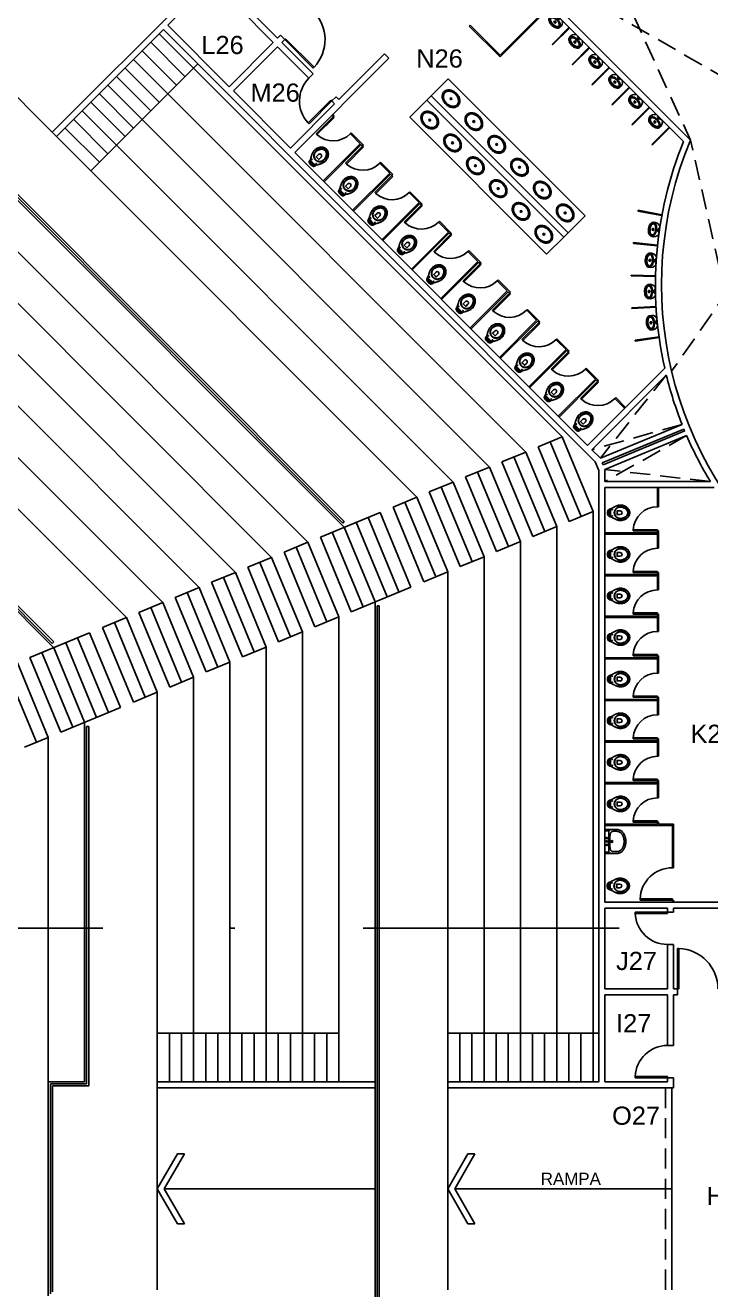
# Model space of a CAD drawing. Extents: x 964 to 1225, y -27 to 210.
# Drawn here: x 1119.06 to 1136.05, y 132.08 to 163.39 of the extents above; entities that cross this region are included whole.
import ezdxf

# ---------------------------------------------------------------- set-up
doc = ezdxf.new("R2010")
doc.units = 0
doc.header["$LTSCALE"] = 2
doc.linetypes.add('DASHDOT2', pattern=[12.7, 6.35, -3.175, 0, -3.175])
doc.linetypes.add('HIDDEN', pattern=[0.375, 0.25, -0.125])
for name, color, linetype in [('ARQUIBANCADA-ARY', 2, 'CONTINUOUS'), ('DIVISÓRIAS-ARY', 2, 'CONTINUOUS'), ('ESQUADRIA-ARY', 2, 'CONTINUOUS'), ('INDIC-CORTE-TBS', 4, 'DASHDOT2'), ('L_DECA', 7, 'CONTINUOUS'), ('MOBILIÁRIO-ARY', 7, 'CONTINUOUS'), ('PAREDE-ALTA-ARY', 1, 'CONTINUOUS'), ('PAREDE-BAIXA-ARY', 2, 'CONTINUOUS'), ('PEÇAS-SANIT-ARY', 7, 'CONTINUOUS'), ('RAMPA-INT-ARY', 7, 'CONTINUOUS'), ('RAMPA-PROJ-ARY', 7, 'HIDDEN'), ('TEXTO-PB-COR-ARY', 12, 'CONTINUOUS')]:
    doc.layers.add(name, color=color, linetype=linetype)
doc.styles.add('ARIAL', font='arial.ttf', dxfattribs={"height": 0.5})

# ---------------------------------------------------------------- blocks, each defined once
blk = doc.blocks.new('RAV10')
at = {"layer": 'L_DECA'}
blk.add_lwpolyline([(4.6, -12.9), (8.2, -12.9), (8.2, -12.9), (8.7, -13), (9.2, -13.2), (9.6, -13.5), (9.9, -14), (10.1, -14.3), (10.1, -14.3), (10.1, -14.3), (10.1, -14.3), (10.1, -14.3), (10.1, -14.3), (12.2, -18), (12.2, -18), (12.5, -18.6), (12.8, -19.1), (13.1, -19.6), (13.3, -20.1), (13.3, -20.1), (13.6, -20.6), (13.9, -21.1), (14.2, -21.5), (14.5, -22.1), (14.7, -22.6), (15, -23.1), (15.3, -23.6), (15.5, -24.1), (15.5, -24.1), (15.9, -24.8), (16.3, -25.6), (16.6, -26.3), (16.9, -27), (17.2, -27.8), (17.5, -28.6), (17.8, -29.4), (18, -30.2), (18, -30.2), (18.3, -31.4), (18.6, -32.6), (18.8, -33.9), (19, -35.2), (19.1, -36.4), (19.1, -37.7), (19.1, -39), (19, -40.3), (19, -40.3), (18.8, -41.6), (18.6, -42.9), (18.2, -44.2), (17.9, -45.5), (17.4, -46.8), (16.9, -48), (16.4, -49.3), (15.8, -50.4), (15.8, -50.4), (15.2, -51.4), (14.6, -52.3), (13.9, -53.1), (13.3, -53.9), (12.5, -54.8), (11.7, -55.5), (10.9, -56.3), (10.1, -57), (10.1, -57), (9, -57.8), (7.9, -58.5), (6.6, -59.1), (5.4, -59.6), (4.1, -60), (2.8, -60.3), (1.4, -60.4), (0, -60.5), (0, -60.5), (-1.4, -60.4), (-2.7, -60.3), (-4, -60), (-5.3, -59.6), (-6.6, -59.1), (-7.8, -58.5), (-9, -57.8), (-10.1, -57), (-10.1, -57), (-10.9, -56.3), (-11.7, -55.5), (-12.5, -54.8), (-13.2, -53.9), (-13.9, -53.1), (-14.5, -52.3), (-15.1, -51.4), (-15.7, -50.4), (-15.7, -50.4), (-16.3, -49.3), (-16.9, -48), (-17.4, -46.8), (-17.8, -45.5), (-18.2, -44.2), (-18.5, -42.9), (-18.7, -41.6), (-19, -40.3), (-19, -40.3), (-19, -39), (-19, -37.7), (-19, -36.4), (-18.9, -35.2), (-18.7, -33.9), (-18.5, -32.6), (-18.2, -31.4), (-17.9, -30.2), (-17.9, -30.2), (-17.7, -29.4), (-17.4, -28.6), (-17.1, -27.8), (-16.9, -27), (-16.6, -26.3), (-16.2, -25.6), (-15.8, -24.8), (-15.5, -24.1), (-15.5, -24.1), (-15.2, -23.6), (-15, -23.1), (-14.7, -22.6), (-14.4, -22.1), (-14.2, -21.5), (-13.9, -21.1), (-13.6, -20.6), (-13.3, -20.1), (-13.3, -20.1), (-13.1, -19.6), (-12.8, -19.1), (-12.4, -18.6), (-12.1, -18), (-10.1, -14.3), (-10.1, -14.3), (-10.1, -14.3), (-10.1, -14.3), (-10.1, -14.3), (-10.1, -14.3), (-9.8, -14), (-9.8, -14), (-9.6, -13.5), (-9.1, -13.2), (-8.6, -13), (-8.1, -12.9), (-4.5, -12.9)], dxfattribs=at)
at = {"layer": 'L_DECA', "color": 1}
for points in [[(12.2, -18), (13.3, -20.1), (13.3, -20.1), (13.6, -20.6), (13.8, -21.1), (14.1, -21.5), (14.3, -22.1), (14.5, -22.6), (14.7, -23.1), (15, -23.6), (15.2, -24.1), (15.2, -24.1), (15.5, -24.8), (15.9, -25.6), (16.2, -26.3), (16.6, -27.1), (16.9, -27.8), (17.1, -28.5), (17.4, -29.4), (17.6, -30.2), (17.6, -30.2), (17.9, -31.4), (18.1, -32.6), (18.3, -33.9), (18.5, -35.2), (18.5, -36.4), (18.5, -37.7), (18.5, -39), (18.4, -40.3), (18.4, -40.3), (18.2, -41.6), (17.9, -42.9), (17.6, -44.2), (17.2, -45.5), (16.7, -46.8), (16.2, -48), (15.6, -49.3), (15, -50.4), (15, -50.4), (14.4, -51.2), (13.9, -52), (13.3, -52.8), (12.8, -53.5), (12.2, -54.2), (11.5, -54.9), (10.9, -55.5), (10.1, -56.2), (10.1, -56.2), (9, -57.1), (7.9, -57.8), (6.6, -58.4), (5.4, -58.9), (4.1, -59.3), (2.8, -59.6), (1.4, -59.8), (0, -59.8), (0, -59.8), (-1.4, -59.8), (-2.7, -59.6), (-4.1, -59.3), (-5.3, -58.9), (-6.6, -58.4), (-7.8, -57.8), (-9, -57.1), (-10.1, -56.2), (-10.1, -56.2), (-10.8, -55.5), (-11.5, -54.9), (-12.1, -54.2), (-12.7, -53.5), (-13.3, -52.8), (-13.9, -52), (-14.4, -51.2), (-14.9, -50.4), (-14.9, -50.4), (-15.5, -49.3), (-16.1, -48), (-16.6, -46.8), (-17.1, -45.5), (-17.5, -44.2), (-17.9, -42.9), (-18.1, -41.6), (-18.3, -40.3), (-18.3, -40.3), (-18.4, -39.1), (-18.5, -37.7), (-18.5, -36.4), (-18.4, -35.2), (-18.2, -33.9), (-18, -32.6), (-17.8, -31.4), (-17.5, -30.2), (-17.5, -30.2), (-17.3, -29.4), (-17, -28.6), (-16.8, -27.8), (-16.5, -27.1), (-16.2, -26.3), (-15.8, -25.6), (-15.5, -24.8), (-15.2, -24.1), (-15.2, -24.1), (-15, -23.6), (-14.7, -23.1), (-14.5, -22.6), (-14.2, -22.1), (-14, -21.5), (-13.7, -21.1), (-13.5, -20.6), (-13.2, -20.1), (-12.1, -18)], [(-12.9, -30.2), (-12.9, -30.2), (-12.4, -29.3), (-11.9, -28.4), (-11.2, -27.7), (-10.6, -26.9), (-9.9, -26.2), (-9.2, -25.6), (-8.4, -25), (-7.5, -24.4), (-6.7, -23.9), (-5.8, -23.5), (-4.9, -23.1), (-3.9, -22.8), (-3, -22.6), (-2, -22.4), (-1, -22.3), (0, -22.2), (0, -22.2), (1, -22.3), (2, -22.4), (3, -22.6), (4, -22.8), (5, -23.1), (5.8, -23.5), (6.8, -23.9), (7.6, -24.4), (8.5, -25), (9.3, -25.6), (10, -26.2), (10.6, -26.9), (11.3, -27.7), (12, -28.4), (12.5, -29.3), (13, -30.2), (13, -30.2), (13.6, -31.3), (14, -32.6), (14.3, -33.8), (14.6, -35.1), (14.7, -36.4), (14.7, -37.7), (14.7, -39), (14.4, -40.3), (14.4, -40.3), (14.2, -41.6), (13.8, -42.9), (13.4, -44.2), (12.9, -45.5), (12.4, -46.8), (11.7, -48), (11.1, -49.3), (10.4, -50.4), (10.4, -50.4), (9.4, -51.7), (8.4, -52.8), (7.2, -53.8), (5.9, -54.6), (4.5, -55.2), (3.1, -55.8), (1.5, -56.1), (0, -56.2), (0, -56.2), (-1.5, -56.1), (-3.1, -55.8), (-4.4, -55.2), (-5.8, -54.6), (-7.1, -53.8), (-8.3, -52.8), (-9.3, -51.7), (-10.3, -50.4), (-10.3, -50.4), (-11, -49.3), (-11.7, -48), (-12.3, -46.8), (-12.8, -45.5), (-13.3, -44.2), (-13.7, -42.9), (-14.1, -41.6), (-14.4, -40.3), (-14.4, -40.3), (-14.6, -39), (-14.7, -37.7), (-14.6, -36.4), (-14.5, -35.1), (-14.2, -33.8), (-13.9, -32.6), (-13.5, -31.3), (-12.9, -30.2)], [(-12, -30.2), (-12, -30.2), (-11.5, -29.4), (-11, -28.6), (-10.4, -27.9), (-9.8, -27.2), (-9.1, -26.7), (-8.5, -26.1), (-7.7, -25.5), (-6.9, -25), (-6.1, -24.6), (-5.3, -24.2), (-4.5, -23.9), (-3.6, -23.6), (-2.8, -23.4), (-1.8, -23.2), (-0.9, -23.2), (0, -23.1), (0, -23.1), (0.9, -23.2), (1.9, -23.2), (2.8, -23.4), (3.6, -23.6), (4.5, -23.9), (5.4, -24.2), (6.2, -24.6), (7, -25), (7.7, -25.5), (8.5, -26.1), (9.2, -26.7), (9.8, -27.2), (10.4, -27.9), (11, -28.6), (11.5, -29.4), (12, -30.2), (12, -30.2), (12.7, -31.3), (13.2, -32.6), (13.6, -33.8), (13.9, -35), (14.1, -36.4), (14.1, -37.7), (14.1, -39), (13.9, -40.3), (13.9, -40.3), (13.6, -41.7), (13.2, -43), (12.8, -44.3), (12.3, -45.5), (11.7, -46.9), (11.1, -48.1), (10.4, -49.3), (9.6, -50.4), (9.6, -50.4), (8.8, -51.6), (7.8, -52.6), (6.7, -53.5), (5.5, -54.2), (4.2, -54.8), (2.8, -55.3), (1.5, -55.5), (0, -55.7), (0, -55.7), (-1.5, -55.5), (-2.8, -55.3), (-4.2, -54.8), (-5.4, -54.2), (-6.6, -53.5), (-7.7, -52.6), (-8.7, -51.6), (-9.6, -50.4), (-9.6, -50.4), (-10.3, -49.3), (-11, -48.1), (-11.7, -46.9), (-12.2, -45.5), (-12.7, -44.3), (-13.1, -43), (-13.5, -41.7), (-13.8, -40.3), (-13.8, -40.3), (-14, -39), (-14.1, -37.7), (-14, -36.4), (-13.9, -35), (-13.6, -33.8), (-13.2, -32.6), (-12.7, -31.3), (-12, -30.2)], [(-7.7, -9.4), (-8.1, -10.1), (-8.5, -10.8), (-8.6, -11.4), (-8.8, -12.2), (-8.8, -13.1)], [(-5.1, -12.9), (-5.1, -9.7), (-5.1, -7.8), (-5.1, -7.8), (-5.2, -7.6), (-5.3, -7.5), (-5.5, -7.4), (-5.9, -7.6), (-5.9, -7.6), (-6.4, -8), (-7.1, -8.6), (-7.7, -9.4)], [(5.1, -9.3), (5, -8.9), (4.6, -8.3), (3.9, -7.8), (3.1, -7.7), (0, -7.7), (-3.1, -7.7), (-3.1, -7.7), (-3.9, -7.8), (-4.5, -8.3), (-5, -8.9), (-5.1, -9.7)], [(4.6, -12.9), (4.6, -12.9), (4.2, -12.9), (3.9, -12.6), (3.6, -12.4), (3.6, -12), (3.6, -10.7), (3.6, -10.7), (3.6, -10.5), (3.6, -10.4), (3.7, -10.2), (3.9, -10.1), (3.9, -10.1), (3.9, -9.9), (3.9, -9.7), (3.8, -9.5), (3.6, -9.4), (0, -9.4), (-3.5, -9.4), (-3.5, -9.4), (-3.7, -9.5), (-3.9, -9.7), (-3.9, -9.9), (-3.8, -10.1), (-3.8, -10.1), (-3.6, -10.2), (-3.6, -10.4), (-3.5, -10.5), (-3.5, -10.7), (-3.5, -12), (-3.5, -12), (-3.6, -12.4), (-3.8, -12.6), (-4.1, -12.9), (-4.5, -12.9)], [(-4.5, -37), (-4.5, -29), (0, -29)], [(3.7, -10.3), (0, -10.3), (-3.6, -10.3)], [(4.6, -37), (4.6, -29), (0, -29)], [(5.1, -12.9), (5.1, -9.7), (5.1, -7.8), (5.1, -7.8), (5.2, -7.6), (5.3, -7.5), (5.5, -7.4), (5.9, -7.6), (5.9, -7.6), (6.4, -8), (7.1, -8.6), (7.7, -9.4)], [(7.7, -9.4), (8.1, -10.1), (8.5, -10.8), (8.6, -11.4), (8.8, -12.2), (8.8, -13.1)]]:
    blk.add_lwpolyline(points, dxfattribs=at)
at = {"layer": 'L_DECA', "color": 7}
for points in [[(10.1, -14.3), (10.1, -14.3), (10.1, -14.3), (10.1, -14.3), (10.1, -14.3), (10.1, -14.3), (9.6, -11.3), (9.6, -11.3), (9.3, -10.2), (8.9, -9.3), (8.3, -8.5), (7.7, -7.7), (6.9, -7), (6.1, -6.5), (5.1, -6.2), (4.1, -5.9), (4.1, -5.9), (3.6, -5.8), (3.1, -5.7), (2.6, -5.6), (2, -5.6), (1.5, -5.6), (1, -5.5), (0.5, -5.5), (0, -5.5), (0, -5.5), (-0.5, -5.5), (-1, -5.5), (-1.5, -5.6), (-2, -5.6), (-2.5, -5.6), (-3, -5.7), (-3.5, -5.8), (-4, -5.9), (-4, -5.9), (-5, -6.2), (-6, -6.5), (-6.9, -7), (-7.6, -7.7), (-8.2, -8.5), (-8.8, -9.3), (-9.3, -10.2), (-9.6, -11.3), (-10, -14.3), (-10, -14.3), (-10, -14.3), (-10, -14.3), (-10, -14.3), (-10.1, -14.3)], [(-4.5, -12.9), (0, -12.9)], [(4.6, -12.9), (0, -12.9)]]:
    blk.add_lwpolyline(points, dxfattribs=at)
at = {"layer": 'L_DECA', "color": 1}
for centre in [(-7.6, -17), (7.6, -17)]:
    blk.add_circle(centre, 0.672, dxfattribs=at)
blk.add_arc((0, -37), 4.56, 180, 0, dxfattribs=at)
blk = doc.blocks.new('DUO04')
at = {"layer": 'L_DECA'}
blk.add_line((-27.8, 0), (27.8, 0), dxfattribs=at)
at = {"layer": 'L_DECA', "color": 1}
for p, q in [((-26.5, -9.9), (-26.5, 0)), ((26.5, -9.9), (26.5, 0)), ((-26.5, -9.9), (0, -9.9)), ((26.5, -9.9), (0, -9.9))]:
    blk.add_line(p, q, dxfattribs=at)
at = {"layer": 'L_DECA', "color": 7}
for points in [[(-27.8, 0), (-27.8, 0), (-28.5, -0.1), (-29.1, -0.3), (-29.4, -0.8), (-29.5, -1.4), (-29.5, -23.9)], [(27.8, 0), (27.8, 0), (28.5, -0.1), (29.1, -0.3), (29.4, -0.8), (29.5, -1.4), (29.5, -23.9)], [(-29.5, -23.9), (-29.5, -29.7), (-29.5, -29.7), (-29.4, -32.1), (-28.9, -34.4), (-28.2, -36.5), (-27.2, -38.6), (-26.1, -40.5), (-24.7, -42.2), (-23.1, -43.8), (-21.3, -45.2), (-21.3, -45.2), (-20.2, -45.9), (-19.1, -46.6), (-18, -47.2), (-16.9, -47.9), (-15.7, -48.4), (-14.5, -49), (-13.3, -49.4), (-12.1, -49.9), (-10.8, -50.3), (-9.5, -50.5), (-8.2, -50.9), (-6.7, -51.1), (-4.8, -51.4), (-2.9, -51.5), (-1.4, -51.5), (0, -51.5)], [(29.5, -23.9), (29.5, -29.7), (29.5, -29.7), (29.4, -32.1), (28.9, -34.4), (28.2, -36.5), (27.2, -38.6), (26.1, -40.5), (24.7, -42.2), (23.1, -43.8), (21.3, -45.2), (21.3, -45.2), (20.2, -45.9), (19.1, -46.6), (18, -47.2), (16.9, -47.9), (15.7, -48.4), (14.5, -49), (13.3, -49.4), (12.1, -49.9), (10.8, -50.3), (9.5, -50.5), (8.2, -50.9), (6.7, -51.1), (4.8, -51.4), (2.9, -51.5), (1.4, -51.5), (0, -51.5)]]:
    blk.add_lwpolyline(points, dxfattribs=at)
at = {"layer": 'L_DECA', "color": 1}
for points in [[(-26.5, -9.9), (-26.9, -10), (-27.5, -10.1), (-28, -10.6), (-28.4, -11.2), (-28.7, -11.9), (-29, -12.7), (-29.2, -13.7), (-29.4, -15), (-29.5, -16.8)], [(0, -12.4), (0, -12.4), (-0.8, -12.4), (-1.4, -12.4), (-1.1, -12.4), (-1.8, -12.4), (-2.5, -12.4), (-3.3, -12.4), (-3.9, -12.4), (-4.7, -12.4), (-7.9, -12.4), (-8.6, -12.4), (-9.3, -12.4), (-10, -12.4), (-10.7, -12.4), (-11.4, -12.4), (-12, -12.4), (-12.7, -12.4), (-12.7, -12.4), (-13.7, -12.4), (-14.7, -12.5), (-15.8, -12.6), (-16.8, -12.8), (-17.8, -13), (-18.8, -13.2), (-19.8, -13.5), (-20.8, -13.7), (-20.8, -13.7), (-21.7, -14.1), (-22.6, -14.7), (-23.3, -15.4), (-23.9, -16.1), (-24.5, -17), (-24.8, -18), (-25.1, -19), (-25.2, -20), (-25.2, -20), (-25.2, -21.8), (-25.2, -23.1), (-25.2, -23.9)], [(-25.2, -23.9), (-25.2, -27.3), (-25.2, -29.6), (-25.2, -29.6), (-25, -31.4), (-24.8, -33.1), (-24.2, -34.8), (-23.5, -36.3), (-22.6, -37.8), (-21.6, -39.1), (-20.4, -40.4), (-19.1, -41.4), (-19.1, -41.4), (-18.1, -42.1), (-17.1, -42.7), (-16.2, -43.3), (-15.2, -43.9), (-14.1, -44.4), (-13, -44.8), (-11.9, -45.3), (-10.8, -45.7), (-9.7, -46.1), (-8.6, -46.4), (-6.7, -46.8), (-5.2, -47), (-3.3, -47.2), (-2.1, -47.2), (-1, -47.2), (0, -47.2)], [(0, -12.4), (0, -12.4), (0.8, -12.4), (1.4, -12.4), (1.1, -12.4), (1.8, -12.4), (2.5, -12.4), (3.3, -12.4), (3.9, -12.4), (4.7, -12.4), (7.9, -12.4), (8.6, -12.4), (9.3, -12.4), (10, -12.4), (10.7, -12.4), (11.4, -12.4), (12, -12.4), (12.7, -12.4), (12.7, -12.4), (13.7, -12.4), (14.7, -12.5), (15.8, -12.6), (16.8, -12.8), (17.8, -13), (18.8, -13.2), (19.8, -13.5), (20.8, -13.7), (20.8, -13.7), (21.7, -14.1), (22.6, -14.7), (23.3, -15.4), (23.9, -16.1), (24.5, -17), (24.8, -18), (25.1, -19), (25.2, -20), (25.2, -20), (25.2, -21.8), (25.2, -23.1), (25.2, -23.9)], [(25.2, -23.9), (25.2, -27.3), (25.2, -29.6), (25.2, -29.6), (25, -31.4), (24.8, -33.1), (24.2, -34.8), (23.5, -36.3), (22.6, -37.8), (21.6, -39.1), (20.4, -40.4), (19.1, -41.4), (19.1, -41.4), (18.1, -42.1), (17.1, -42.7), (16.2, -43.3), (15.2, -43.9), (14.1, -44.4), (13, -44.8), (11.9, -45.3), (10.8, -45.7), (9.7, -46.1), (8.6, -46.4), (6.7, -46.8), (5.2, -47), (3.3, -47.2), (2.1, -47.2), (1, -47.2), (0, -47.2)], [(26.5, -9.9), (26.9, -10), (27.5, -10.1), (28, -10.6), (28.4, -11.2), (28.7, -11.9), (29, -12.7), (29.2, -13.7), (29.4, -15), (29.5, -16.8)]]:
    blk.add_lwpolyline(points, dxfattribs=at)
for centre, radius in [((-8.5, -4.9), 1.75), ((0, -17), 2.25), ((0, -4.9), 1.75), ((0, -17), 0.981), ((8.5, -4.9), 1.75)]:
    blk.add_circle(centre, radius, dxfattribs=at)
blk = doc.blocks.new('CUB01')
at = {"layer": 'L_DECA'}
blk.add_lwpolyline([(-24.5, -18.7, 0.124977), (-22.8, -25.6, 0.105809), (-17.3, -31.9, 0.086634), (-9.6, -35.9, 0.076682), (0, -37.4, 0.076682), (9.6, -35.9, 0.086634), (17.3, -31.9, 0.105809), (22.8, -25.6, 0.124977), (24.5, -18.7, 0.124977), (22.8, -11.8, 0.105809), (17.3, -5.5, 0.086634), (9.6, -1.5, 0.076682), (0, 0, 0.076682), (-9.6, -1.5, 0.086634), (-17.3, -5.5, 0.105809), (-22.8, -11.8, 0.124977)], format="xyb", close=True, dxfattribs=at)
at = {"layer": 'L_DECA', "color": 1}
blk.add_lwpolyline([(0.1, -2.9, 0.074123), (-8.3, -4.1, 0.084852), (-15, -7.5, 0.106323), (-19.8, -12.9, 0.128843), (-21.3, -18.6, 0.128843), (-19.8, -24.4, 0.106323), (-15, -29.8, 0.084852), (-8.3, -33.1, 0.074123), (0.1, -34.4, 0.074123), (8.6, -33.1, 0.084852), (15.3, -29.8, 0.106323), (20, -24.4, 0.128843), (21.5, -18.6, 0.128843), (20, -12.9, 0.106323), (15.3, -7.5, 0.084852), (8.6, -4.1, 0.074123)], format="xyb", close=True, dxfattribs=at)
for radius in [2.25, 1.06]:
    blk.add_circle((0.1, -18.7), radius, dxfattribs=at)
blk = doc.blocks.new('MIC01')
at = {"layer": 'L_DECA'}
blk.add_line((-10, 0), (10, 0), dxfattribs=at)
at = {"layer": 'L_DECA', "color": 1}
for p, q in [((-5.3, 0), (-4.5, -2.2)), ((5.3, 0), (4.5, -2.2)), ((-4.5, -2.2), (0, -2.2)), ((4.5, -2.2), (0, -2.2))]:
    blk.add_line(p, q, dxfattribs=at)
for points in [[(0, -7.1, 0.058109), (-7, -8, 0.07175), (-12.3, -10.1, 0.106494), (-16.3, -13.6, 0.158235), (-17.4, -17.1, 0.158235)], [(0, -23.1, -0.04416), (-5.4, -22.6, -0.058504), (-9.4, -21.4, -0.100522), (-12.6, -19.1, -0.041446), (-13.7, -17.2, -0.101301), (-14.1, -15.3, -0.003595), (-14.1, -15.1)], [(17.4, -17.1, 0.158235), (16.3, -13.6, 0.106494), (12.3, -10.1, 0.07175), (7, -8, 0.058109), (0, -7.1, 0.058109)], [(0, -23.1, 0.04416), (5.4, -22.6, 0.058504), (9.4, -21.4, 0.100522), (12.6, -19.1, 0.041446), (13.7, -17.2, 0.101301), (14.1, -15.3, 0.003595), (14.1, -15.1)]]:
    blk.add_lwpolyline(points, format="xyb", dxfattribs=at)
at = {"layer": 'L_DECA'}
blk.add_lwpolyline([(-17.4, -17.1, 0.158235), (-16.3, -20.6, 0.106494), (-12.3, -24.1, 0.07175), (-7, -26.2, 0.058109), (0, -27, 0.058109), (7, -26.2, 0.07175), (12.3, -24.1, 0.106494), (16.3, -20.6, 0.158235), (17.4, -17.1, 0.158235)], format="xyb", dxfattribs=at)
at = {"layer": 'L_DECA', "color": 1}
blk.add_lwpolyline([(0, -9, 0.056411), (-5.8, -9.7, 0.070161), (-10.3, -11.4, 0.106104), (-13.6, -14.3, 0.161988), (-14.5, -17.1, 0.161988), (-13.6, -19.9, 0.106104), (-10.3, -22.8, 0.070161), (-5.8, -24.5, 0.056411), (0, -25.1, 0.056411), (5.8, -24.5, 0.070161), (10.3, -22.8, 0.106104), (13.6, -19.9, 0.161988), (14.5, -17.1, 0.161988), (13.6, -14.3, 0.106104), (10.3, -11.4, 0.070161), (5.8, -9.7, 0.056411)], format="xyb", close=True, dxfattribs=at)
for centre, radius in [((-2, -14.6), 0.51), ((-2, -16.7), 0.51), ((0, -4.7), 1.76), ((0, -4.7), 0.844), ((0, -13.6), 0.51), ((0, -15.7), 0.51), ((0, -17.8), 0.51), ((2, -14.6), 0.51), ((2, -16.7), 0.51)]:
    blk.add_circle(centre, radius, dxfattribs=at)
at = {"layer": 'L_DECA'}
for centre, start, end in [((-2.6, -13.5), 118.7979, 195.9069), ((2.6, -13.5), 344.0931, 61.2021)]:
    blk.add_arc(centre, 15.4, start, end, dxfattribs=at)

msp = doc.modelspace()

# ---------------------------------------------------------------- linework, layer by layer
at = {"layer": 'ARQUIBANCADA-ARY'}
for p, q in [((1106.408, 171.512), (1126.962, 150.958)), ((1122.377, 163.18), (1132.362, 153.195)), ((1123.014, 162.119), (1122.165, 162.968)), ((1121.741, 162.543), (1131.462, 152.822)), ((1122.801, 161.907), (1121.953, 162.755)), ((1123.33, 162.435), (1120.68, 159.786)), ((1122.377, 161.483), (1121.529, 162.331)), ((1121.104, 161.907), (1130.562, 152.45)), ((1122.165, 161.27), (1121.316, 162.119)), ((1121.741, 160.846), (1120.892, 161.695)), ((1120.468, 161.27), (1129.662, 152.077)), ((1121.529, 160.634), (1120.68, 161.483)), ((1121.104, 160.21), (1120.256, 161.058)), ((1119.832, 160.634), (1128.762, 151.704)), ((1120.892, 159.998), (1120.044, 160.846)), ((1117.922, 158.725), (1126.062, 150.586)), ((1117.286, 158.088), (1125.162, 150.213)), ((1116.65, 157.452), (1124.262, 149.84)), ((1116.013, 156.816), (1123.362, 149.467)), ((1115.377, 156.179), (1122.462, 149.094)), ((1114.741, 155.543), (1121.562, 148.722)), ((1113.468, 154.27), (1119.762, 147.976)), ((1132.362, 153.195), (1131.77, 152.95)), ((1133.127, 151.347), (1132.362, 153.195)), ((1131.462, 152.822), (1130.87, 152.577)), ((1132.227, 150.975), (1131.462, 152.822)), ((1132.536, 151.102), (1131.77, 152.95)), ((1132.831, 151.225), (1132.066, 153.073)), ((1131.636, 150.73), (1130.87, 152.577)), ((1131.931, 150.852), (1131.166, 152.7)), ((1130.562, 152.45), (1129.97, 152.205)), ((1130.736, 150.357), (1129.97, 152.205)), ((1131.031, 150.479), (1130.266, 152.327)), ((1131.327, 150.602), (1130.562, 152.45)), ((1129.662, 152.077), (1129.07, 151.832)), ((1130.131, 150.107), (1129.366, 151.954)), ((1130.427, 150.229), (1129.662, 152.077)), ((1128.762, 151.704), (1128.17, 151.459)), ((1129.231, 149.734), (1128.466, 151.582)), ((1129.527, 149.856), (1128.762, 151.704)), ((1129.836, 149.984), (1129.07, 151.832)), ((1127.849, 151.326), (1126.37, 150.714)), ((1128.614, 149.478), (1127.849, 151.326)), ((1128.936, 149.611), (1128.17, 151.459)), ((1133.127, 151.347), (1132.536, 151.102)), ((1133.127, 151.347), (1133.127, 137.227)), ((1127.727, 149.111), (1126.962, 150.958)), ((1128.023, 149.233), (1127.257, 151.081)), ((1128.318, 149.356), (1127.553, 151.203)), ((1132.227, 150.975), (1131.636, 150.73)), ((1132.227, 150.975), (1132.227, 137.227)), ((1127.136, 148.866), (1126.37, 150.714)), ((1127.431, 148.988), (1126.666, 150.836)), ((1126.062, 150.586), (1125.47, 150.341)), ((1126.062, 150.586), (1125.47, 150.341)), ((1126.236, 148.493), (1125.47, 150.341)), ((1126.531, 148.615), (1125.766, 150.463)), ((1126.827, 148.738), (1126.062, 150.586)), ((1131.327, 150.602), (1130.736, 150.357)), ((1131.327, 150.602), (1131.327, 137.227)), ((1125.162, 150.213), (1124.57, 149.968)), ((1125.631, 148.243), (1124.866, 150.09)), ((1125.927, 148.365), (1125.162, 150.213)), ((1130.427, 150.229), (1129.836, 149.984)), ((1130.427, 150.229), (1130.427, 137.227)), ((1124.262, 149.84), (1123.67, 149.595)), ((1124.731, 147.87), (1123.966, 149.718)), ((1125.027, 147.992), (1124.262, 149.84)), ((1125.336, 148.12), (1124.57, 149.968)), ((1129.527, 149.856), (1128.936, 149.611)), ((1129.527, 149.856), (1129.527, 137.227)), ((1123.362, 149.467), (1122.77, 149.222)), ((1124.127, 147.619), (1123.362, 149.467)), ((1124.436, 147.747), (1123.67, 149.595)), ((1128.614, 149.478), (1127.136, 148.866)), ((1122.462, 149.094), (1121.87, 148.85)), ((1123.227, 147.247), (1122.462, 149.094)), ((1123.536, 147.375), (1122.77, 149.222)), ((1123.831, 147.497), (1123.066, 149.345)), ((1127.727, 149.111), (1127.727, 120.044)), ((1122.636, 147.002), (1121.87, 148.85)), ((1122.931, 147.124), (1122.166, 148.972)), ((1126.827, 148.738), (1126.236, 148.493)), ((1126.827, 148.738), (1126.827, 137.227)), ((1121.562, 148.722), (1120.97, 148.477)), ((1121.736, 146.629), (1120.97, 148.477)), ((1122.031, 146.751), (1121.266, 148.599)), ((1122.327, 146.874), (1121.562, 148.722)), ((1120.649, 148.343), (1119.17, 147.731)), ((1121.118, 146.373), (1120.353, 148.221)), ((1121.414, 146.496), (1120.649, 148.343)), ((1125.927, 148.365), (1125.336, 148.12)), ((1125.927, 148.365), (1125.927, 137.227)), ((1120.231, 146.006), (1119.466, 147.854)), ((1120.527, 146.128), (1119.762, 147.976)), ((1120.823, 146.251), (1120.057, 148.099)), ((1125.027, 147.992), (1124.436, 147.747)), ((1125.027, 147.992), (1125.027, 137.227)), ((1119.627, 145.756), (1118.862, 147.603)), ((1119.936, 145.883), (1119.17, 147.731)), ((1124.127, 147.619), (1123.536, 147.375)), ((1124.127, 147.619), (1124.127, 137.227)), ((1119.331, 145.633), (1118.566, 147.481)), ((1123.227, 147.247), (1122.636, 147.002)), ((1123.227, 147.247), (1123.227, 137.227)), ((1122.327, 146.874), (1121.736, 146.629)), ((1122.327, 146.874), (1122.327, 137.227)), ((1121.414, 146.496), (1119.936, 145.883)), ((1120.527, 146.128), (1120.527, 137.227)), ((1119.627, 145.756), (1119.036, 145.511)), ((1119.627, 145.756), (1119.627, 137.227)), ((1126.827, 138.427), (1122.327, 138.427)), ((1122.627, 138.427), (1122.627, 137.227)), ((1122.927, 138.427), (1122.927, 137.227)), ((1123.527, 138.427), (1123.527, 137.227)), ((1123.827, 138.427), (1123.827, 137.227)), ((1124.427, 138.427), (1124.427, 137.227)), ((1124.727, 138.427), (1124.727, 137.227)), ((1125.327, 138.427), (1125.327, 137.227)), ((1125.627, 138.427), (1125.627, 137.227)), ((1126.227, 138.427), (1126.227, 137.227)), ((1126.527, 138.427), (1126.527, 137.227)), ((1133.274, 138.427), (1129.527, 138.427)), ((1129.827, 138.427), (1129.827, 137.227)), ((1130.127, 138.427), (1130.127, 137.227)), ((1130.727, 138.427), (1130.727, 137.227)), ((1131.027, 138.427), (1131.027, 137.227)), ((1131.627, 138.427), (1131.627, 137.227)), ((1131.927, 138.427), (1131.927, 137.227)), ((1132.527, 138.427), (1132.527, 137.227)), ((1132.827, 138.427), (1132.827, 137.227)), ((1119.627, 137.227), (1119.627, 131.927)), ((1120.527, 137.227), (1119.627, 137.227)), ((1119.677, 137.177), (1119.677, 131.977)), ((1120.577, 137.177), (1119.677, 137.177)), ((1122.327, 137.227), (1122.327, 137.077)), ((1127.727, 137.227), (1122.327, 137.227)), ((1122.327, 137.227), (1122.327, 137.077)), ((1119.727, 137.127), (1119.727, 132.027)), ((1120.627, 137.127), (1119.727, 137.127)), ((1127.727, 137.077), (1122.327, 137.077))]:
    msp.add_line(p, q, dxfattribs=at)
at = {"layer": 'ARQUIBANCADA-ARY', "linetype": 'HIDDEN'}
msp.add_line((1134.927, 137.077), (1134.927, 132.077), dxfattribs=at)
at = {"layer": 'DIVISÓRIAS-ARY'}
for p, q in [((1132.027, 163.849), (1130.825, 162.647)), ((1132.048, 163.828), (1130.825, 162.605)), ((1130.082, 163.39), (1130.061, 163.368)), ((1130.825, 162.605), (1130.061, 163.368)), ((1130.825, 162.647), (1130.082, 163.39)), ((1132.536, 163.34), (1132.112, 162.916)), ((1132.55, 163.326), (1132.126, 162.902)), ((1125.486, 163.036), (1125.507, 163.057)), ((1126.193, 162.329), (1125.486, 163.036)), ((1126.214, 162.351), (1125.507, 163.057)), ((1132.112, 162.916), (1132.126, 162.902)), ((1133.031, 162.845), (1132.607, 162.421)), ((1133.045, 162.831), (1132.621, 162.407)), ((1126.214, 162.351), (1126.193, 162.329)), ((1132.607, 162.421), (1132.621, 162.407)), ((1133.526, 162.35), (1133.102, 161.926)), ((1133.54, 162.336), (1133.116, 161.912)), ((1133.102, 161.926), (1133.116, 161.912)), ((1134.021, 161.855), (1133.597, 161.431)), ((1134.035, 161.841), (1133.611, 161.417)), ((1126.066, 160.972), (1126.632, 161.537)), ((1126.088, 160.951), (1126.653, 161.516)), ((1126.653, 161.516), (1126.632, 161.537)), ((1133.597, 161.431), (1133.611, 161.417)), ((1134.516, 161.36), (1134.092, 160.936)), ((1134.53, 161.346), (1134.106, 160.922)), ((1126.067, 160.972), (1126.088, 160.951)), ((1126.265, 160.703), (1126.71, 161.148)), ((1126.286, 160.682), (1126.71, 161.106)), ((1126.653, 161.162), (1126.688, 161.127)), ((1126.674, 161.183), (1126.71, 161.148)), ((1126.688, 161.127), (1126.71, 161.106)), ((1126.286, 160.682), (1126.265, 160.703)), ((1127.113, 160.703), (1127.134, 160.724)), ((1127.113, 160.703), (1127.36, 160.455)), ((1127.134, 160.724), (1127.438, 160.42)), ((1134.092, 160.936), (1134.106, 160.922)), ((1135.011, 160.865), (1134.587, 160.441)), ((1135.025, 160.851), (1134.601, 160.427)), ((1126.441, 159.536), (1127.36, 160.455)), ((1126.462, 159.515), (1127.381, 160.434)), ((1126.993, 159.975), (1127.438, 160.42)), ((1127.014, 159.954), (1127.438, 160.377)), ((1127.381, 160.434), (1127.417, 160.399)), ((1127.417, 160.399), (1127.438, 160.377)), ((1134.587, 160.441), (1134.601, 160.427)), ((1127.014, 159.954), (1126.993, 159.975)), ((1127.169, 158.808), (1128.088, 159.727)), ((1127.19, 158.786), (1128.11, 159.706)), ((1127.841, 159.974), (1127.862, 159.996)), ((1127.841, 159.974), (1128.088, 159.727)), ((1127.862, 159.996), (1128.166, 159.691)), ((1128.11, 159.706), (1128.145, 159.67)), ((1127.721, 159.247), (1128.166, 159.691)), ((1127.742, 159.225), (1128.166, 159.649)), ((1128.145, 159.67), (1128.166, 159.649)), ((1127.742, 159.225), (1127.721, 159.247)), ((1128.569, 159.246), (1128.59, 159.267)), ((1128.569, 159.246), (1128.817, 158.999)), ((1128.59, 159.267), (1128.895, 158.963)), ((1127.897, 158.079), (1128.817, 158.999)), ((1127.919, 158.058), (1128.838, 158.977)), ((1128.45, 158.518), (1128.895, 158.963)), ((1128.471, 158.497), (1128.895, 158.921)), ((1128.838, 158.977), (1128.873, 158.942)), ((1128.873, 158.942), (1128.895, 158.921)), ((1134.242, 158.789), (1134.832, 158.679)), ((1134.246, 158.809), (1134.835, 158.699)), ((1128.471, 158.497), (1128.45, 158.518)), ((1129.298, 158.518), (1129.319, 158.539)), ((1129.298, 158.518), (1129.545, 158.27)), ((1129.319, 158.539), (1129.623, 158.235)), ((1128.626, 157.351), (1129.545, 158.27)), ((1128.647, 157.33), (1129.566, 158.249)), ((1129.178, 157.79), (1129.623, 158.235)), ((1129.199, 157.769), (1129.623, 158.192)), ((1129.566, 158.249), (1129.602, 158.214)), ((1129.602, 158.214), (1129.623, 158.192)), ((1134.127, 157.989), (1134.723, 157.927)), ((1134.129, 158.009), (1134.725, 157.947)), ((1129.199, 157.769), (1129.178, 157.79)), ((1129.354, 156.623), (1130.273, 157.542)), ((1129.375, 156.601), (1130.295, 157.521)), ((1129.906, 157.062), (1130.351, 157.507)), ((1130.026, 157.789), (1130.047, 157.811)), ((1130.026, 157.789), (1130.273, 157.542)), ((1130.047, 157.811), (1130.351, 157.507)), ((1130.295, 157.521), (1130.33, 157.485)), ((1129.927, 157.04), (1130.351, 157.464)), ((1130.33, 157.485), (1130.351, 157.464)), ((1134.077, 157.203), (1134.677, 157.189)), ((1129.927, 157.04), (1129.906, 157.062)), ((1130.754, 157.061), (1130.775, 157.082)), ((1130.754, 157.061), (1131.002, 156.814)), ((1130.775, 157.082), (1131.079, 156.778)), ((1134.076, 157.183), (1134.676, 157.169)), ((1130.082, 155.894), (1131.002, 156.814)), ((1130.104, 155.873), (1131.023, 156.792)), ((1130.635, 156.333), (1131.079, 156.778)), ((1130.656, 156.312), (1131.079, 156.736)), ((1131.023, 156.792), (1131.058, 156.757)), ((1131.058, 156.757), (1131.079, 156.736)), ((1130.656, 156.312), (1130.635, 156.333)), ((1131.483, 156.333), (1131.504, 156.354)), ((1131.483, 156.333), (1131.73, 156.085)), ((1131.504, 156.354), (1131.808, 156.05)), ((1134.09, 156.395), (1134.689, 156.429)), ((1134.091, 156.375), (1134.69, 156.409)), ((1130.811, 155.166), (1131.73, 156.085)), ((1130.832, 155.145), (1131.751, 156.064)), ((1131.363, 155.605), (1131.808, 156.05)), ((1131.384, 155.584), (1131.808, 156.007)), ((1131.751, 156.064), (1131.787, 156.029)), ((1131.787, 156.029), (1131.808, 156.007)), ((1132.211, 155.604), (1132.232, 155.626)), ((1132.232, 155.626), (1132.536, 155.322)), ((1134.169, 155.59), (1134.763, 155.673)), ((1134.172, 155.571), (1134.766, 155.654)), ((1131.384, 155.584), (1131.363, 155.605)), ((1131.539, 154.438), (1132.458, 155.357)), ((1131.56, 154.416), (1132.48, 155.336)), ((1132.091, 154.877), (1132.536, 155.322)), ((1132.211, 155.604), (1132.458, 155.357)), ((1132.48, 155.336), (1132.515, 155.3)), ((1132.112, 154.855), (1132.536, 155.279)), ((1132.515, 155.3), (1132.536, 155.279)), ((1132.112, 154.855), (1132.091, 154.877)), ((1132.939, 154.876), (1132.96, 154.897)), ((1132.939, 154.876), (1133.187, 154.629)), ((1132.96, 154.897), (1133.264, 154.593)), ((1132.267, 153.709), (1133.187, 154.629)), ((1132.289, 153.688), (1133.208, 154.607)), ((1132.819, 154.148), (1133.264, 154.593)), ((1132.841, 154.127), (1133.264, 154.551)), ((1133.208, 154.607), (1133.243, 154.572)), ((1133.243, 154.572), (1133.264, 154.551)), ((1132.841, 154.127), (1132.819, 154.148)), ((1133.667, 154.148), (1133.689, 154.169)), ((1133.667, 154.148), (1133.91, 153.905)), ((1133.689, 154.169), (1133.931, 153.926)), ((1134.724, 151.467), (1134.724, 151.94)), ((1134.754, 151.467), (1134.754, 151.94)), ((1134.724, 151.467), (1134.754, 151.467)), ((1133.424, 150.817), (1134.724, 150.817)), ((1133.424, 150.787), (1134.724, 150.787)), ((1134.125, 150.897), (1134.724, 150.897)), ((1134.125, 150.897), (1134.125, 150.867)), ((1134.125, 150.867), (1134.754, 150.867)), ((1134.724, 150.817), (1134.724, 150.897)), ((1134.724, 150.867), (1134.724, 150.897)), ((1134.724, 150.817), (1134.724, 150.867)), ((1134.724, 150.437), (1134.724, 150.787)), ((1134.754, 150.437), (1134.754, 150.867)), ((1134.724, 150.437), (1134.754, 150.437)), ((1133.424, 149.787), (1134.724, 149.787)), ((1133.424, 149.757), (1134.724, 149.757)), ((1134.125, 149.867), (1134.724, 149.867)), ((1134.125, 149.867), (1134.125, 149.837)), ((1134.125, 149.837), (1134.754, 149.837)), ((1134.724, 149.787), (1134.724, 149.867)), ((1134.724, 149.837), (1134.724, 149.867)), ((1134.724, 149.787), (1134.724, 149.837)), ((1134.724, 149.407), (1134.724, 149.757)), ((1134.754, 149.407), (1134.754, 149.837)), ((1134.724, 149.407), (1134.754, 149.407)), ((1133.424, 148.757), (1134.724, 148.757)), ((1134.125, 148.837), (1134.724, 148.837)), ((1134.125, 148.837), (1134.125, 148.807)), ((1134.125, 148.807), (1134.754, 148.807)), ((1134.724, 148.757), (1134.724, 148.837)), ((1134.724, 148.807), (1134.724, 148.837)), ((1134.724, 148.757), (1134.724, 148.807)), ((1134.754, 148.377), (1134.754, 148.807)), ((1133.424, 148.727), (1134.724, 148.727)), ((1134.724, 148.377), (1134.724, 148.727)), ((1134.724, 148.377), (1134.754, 148.377)), ((1134.125, 147.807), (1134.724, 147.807)), ((1134.125, 147.807), (1134.125, 147.777)), ((1134.724, 147.727), (1134.724, 147.807)), ((1134.724, 147.777), (1134.724, 147.807)), ((1133.424, 147.727), (1134.724, 147.727)), ((1133.424, 147.697), (1134.724, 147.697)), ((1134.125, 147.777), (1134.754, 147.777)), ((1134.724, 147.727), (1134.724, 147.777)), ((1134.724, 147.347), (1134.724, 147.697)), ((1134.754, 147.347), (1134.754, 147.777)), ((1134.724, 147.347), (1134.754, 147.347)), ((1133.424, 146.697), (1134.724, 146.697)), ((1133.424, 146.667), (1134.724, 146.667)), ((1133.424, 146.667), (1134.724, 146.667)), ((1134.125, 146.777), (1134.724, 146.777)), ((1134.125, 146.777), (1134.125, 146.747)), ((1134.125, 146.747), (1134.754, 146.747)), ((1134.724, 146.697), (1134.724, 146.777)), ((1134.724, 146.747), (1134.724, 146.777)), ((1134.724, 146.697), (1134.724, 146.747)), ((1134.724, 146.317), (1134.724, 146.667)), ((1134.754, 146.317), (1134.754, 146.747)), ((1134.724, 146.317), (1134.754, 146.317)), ((1133.424, 145.667), (1134.724, 145.667)), ((1133.424, 145.637), (1134.724, 145.637)), ((1134.125, 145.747), (1134.724, 145.747)), ((1134.125, 145.747), (1134.125, 145.717)), ((1134.125, 145.717), (1134.754, 145.717)), ((1134.724, 145.667), (1134.724, 145.747)), ((1134.724, 145.717), (1134.724, 145.747)), ((1134.724, 145.667), (1134.724, 145.717)), ((1134.724, 145.287), (1134.724, 145.637)), ((1134.754, 145.287), (1134.754, 145.717)), ((1134.724, 145.287), (1134.754, 145.287)), ((1134.125, 144.717), (1134.724, 144.717)), ((1134.125, 144.717), (1134.125, 144.687)), ((1134.125, 144.687), (1134.754, 144.687)), ((1134.724, 144.687), (1134.724, 144.717)), ((1134.724, 144.637), (1134.724, 144.687)), ((1134.754, 144.257), (1134.754, 144.687)), ((1133.424, 144.637), (1134.724, 144.637)), ((1133.424, 144.607), (1134.724, 144.607)), ((1134.724, 144.257), (1134.724, 144.607)), ((1134.724, 144.257), (1134.754, 144.257)), ((1133.424, 143.607), (1134.724, 143.607)), ((1133.424, 143.577), (1135.094, 143.577)), ((1134.125, 143.687), (1134.724, 143.687)), ((1134.125, 143.687), (1134.125, 143.657)), ((1134.125, 143.657), (1134.754, 143.657)), ((1134.724, 143.657), (1134.724, 143.687)), ((1134.724, 143.607), (1134.724, 143.657)), ((1134.724, 143.607), (1134.724, 143.657)), ((1134.754, 143.607), (1134.754, 143.657)), ((1134.754, 143.607), (1134.754, 143.657)), ((1134.754, 143.607), (1135.124, 143.607)), ((1135.094, 143.577), (1135.094, 142.527)), ((1135.124, 143.607), (1135.124, 142.527)), ((1135.094, 142.527), (1135.124, 142.527)), ((1134.295, 141.757), (1135.094, 141.757)), ((1134.295, 141.757), (1134.295, 141.727)), ((1134.295, 141.727), (1135.124, 141.727)), ((1135.094, 141.727), (1135.094, 141.757)), ((1135.094, 141.727), (1135.094, 141.677)), ((1135.124, 141.727), (1135.124, 141.677)), ((1134.175, 141.427), (1134.974, 141.427)), ((1134.175, 141.397), (1134.175, 141.427)), ((1134.175, 141.397), (1134.974, 141.397)), ((1134.974, 141.427), (1134.974, 141.397)), ((1135.224, 140.526), (1135.224, 139.527)), ((1135.254, 140.526), (1135.224, 140.526)), ((1135.254, 140.527), (1135.254, 139.527)), ((1135.224, 139.527), (1135.254, 139.527)), ((1134.175, 137.357), (1134.974, 137.357)), ((1134.175, 137.357), (1134.175, 137.327)), ((1134.175, 137.327), (1134.974, 137.327)), ((1134.974, 137.327), (1134.974, 137.357))]:
    msp.add_line(p, q, dxfattribs=at)
for start, end in [(169.3703, 169.4849), (174.0019, 174.1165), (178.6334, 178.748), (183.265, 183.3796), (187.8966, 188.0112)]:
    msp.add_arc((1144.074, 156.964), 10, start, end, dxfattribs=at)
at = {"layer": 'ESQUADRIA-ARY'}
for p, q in [((1106.514, 171.476), (1126.926, 151.064)), ((1106.55, 171.512), (1126.962, 151.1)), ((1113.468, 154.412), (1119.762, 148.118)), ((1113.468, 154.341), (1119.726, 148.082)), ((1126.926, 151.064), (1126.962, 151.1)), ((1127.777, 149.011), (1127.777, 120.144)), ((1127.777, 149.011), (1127.827, 149.011)), ((1127.827, 149.011), (1127.827, 120.144)), ((1119.726, 148.082), (1119.762, 148.118)), ((1120.577, 146.028), (1120.627, 146.028)), ((1120.577, 146.028), (1120.577, 137.177)), ((1120.627, 146.028), (1120.627, 137.127))]:
    msp.add_line(p, q, dxfattribs=at)
at = {"layer": 'ESQUADRIA-ARY', "color": 7, "ltscale": 0.5}
for centre, radius, start, end in [((1126.688, 161.127), 0.6, 227.866, 315), ((1127.417, 160.399), 0.6, 227.866, 315), ((1128.145, 159.67), 0.6, 227.866, 315), ((1128.873, 158.942), 0.6, 227.866, 315), ((1129.602, 158.214), 0.6, 227.866, 315), ((1130.33, 157.485), 0.6, 227.866, 315), ((1131.058, 156.757), 0.6, 227.866, 315), ((1131.787, 156.029), 0.6, 227.866, 315), ((1132.515, 155.3), 0.6, 227.866, 315), ((1133.243, 154.572), 0.6, 227.866, 315), ((1134.724, 150.867), 0.6, 90, 177.134), ((1134.724, 149.837), 0.6, 90, 177.134), ((1134.724, 148.807), 0.6, 90, 177.134), ((1134.724, 147.777), 0.6, 90, 177.134), ((1134.724, 146.747), 0.6, 90, 177.134), ((1134.724, 145.717), 0.6, 90, 177.134), ((1134.724, 144.687), 0.6, 90, 177.134), ((1134.724, 143.657), 0.6, 90, 177.134), ((1135.094, 141.727), 0.8, 90, 177.8509)]:
    msp.add_arc(centre, radius, start, end, dxfattribs=at)
at = {"layer": 'INDIC-CORTE-TBS', "ltscale": 0.5}
msp.add_line((1089.027, 141.027), (1161.738, 141.027), dxfattribs=at)
at = {"layer": 'MOBILIÁRIO-ARY'}
for p, q in [((1129.538, 162.067), (1129.114, 161.643)), ((1129.538, 162.067), (1132.932, 158.673)), ((1129.008, 161.537), (1128.583, 161.113)), ((1128.583, 161.113), (1131.977, 157.719)), ((1132.932, 158.673), (1132.508, 158.249)), ((1132.402, 158.143), (1131.977, 157.719))]:
    msp.add_line(p, q, dxfattribs=at)
at = {"layer": 'PAREDE-ALTA-ARY'}
for p, q in [((1130.683, 165.405), (1135.545, 160.544)), ((1130.683, 165.193), (1135.368, 160.508)), ((1123.683, 164.698), (1119.726, 160.74)), ((1123.683, 164.486), (1122.587, 163.39)), ((1125.203, 162.965), (1124.32, 163.849)), ((1125.309, 163.071), (1124.426, 163.955)), ((1122.481, 163.283), (1119.832, 160.634)), ((1122.481, 163.283), (1133.182, 152.583)), ((1122.587, 163.39), (1124.107, 161.869)), ((1125.309, 163.071), (1125.38, 163.142)), ((1125.38, 163.142), (1125.486, 163.036)), ((1124.107, 161.869), (1125.203, 162.965)), ((1124.213, 161.763), (1125.309, 162.859)), ((1126.087, 162.082), (1125.309, 162.859)), ((1125.416, 162.965), (1125.486, 163.036)), ((1126.193, 162.188), (1125.416, 162.965)), ((1125.734, 160.243), (1128.067, 162.576)), ((1126.83, 161.551), (1127.961, 162.683)), ((1127.961, 162.683), (1128.067, 162.576)), ((1126.087, 162.082), (1126.193, 162.188)), ((1124.213, 161.763), (1125.628, 160.349)), ((1126.653, 161.516), (1126.759, 161.622)), ((1126.83, 161.551), (1126.759, 161.622)), ((1125.628, 160.349), (1126.724, 161.445)), ((1126.724, 161.445), (1126.653, 161.516)), ((1119.726, 160.74), (1119.832, 160.634)), ((1125.734, 160.243), (1132.991, 152.986)), ((1132.991, 152.986), (1134.904, 154.899)), ((1133.097, 152.88), (1134.944, 154.727)), ((1135.333, 153.506), (1133.309, 152.668)), ((1135.38, 153.39), (1133.357, 152.552)), ((1135.399, 153.344), (1133.376, 152.506)), ((1135.448, 153.229), (1133.424, 152.39)), ((1133.097, 152.88), (1133.309, 152.668)), ((1133.274, 152.361), (1133.182, 152.583)), ((1133.376, 152.506), (1133.357, 152.552)), ((1133.274, 137.227), (1133.274, 152.361)), ((1133.424, 152.09), (1133.424, 152.39)), ((1133.424, 152.09), (1136.036, 152.09)), ((1133.424, 141.677), (1133.424, 151.94)), ((1133.424, 151.94), (1136.129, 151.94)), ((1133.424, 141.677), (1133.424, 151.94)), ((1133.424, 141.677), (1136.724, 141.677)), ((1133.424, 139.527), (1133.424, 141.527)), ((1133.424, 141.527), (1134.974, 141.527)), ((1134.974, 141.527), (1134.974, 141.427)), ((1134.974, 141.427), (1135.124, 141.427)), ((1135.124, 141.527), (1135.124, 141.427)), ((1135.124, 141.527), (1136.724, 141.527)), ((1134.974, 140.627), (1135.124, 140.627)), ((1134.974, 140.627), (1134.974, 139.527)), ((1135.124, 140.627), (1135.124, 139.527)), ((1133.424, 139.527), (1134.974, 139.527)), ((1133.424, 137.227), (1133.424, 139.377)), ((1133.424, 139.377), (1134.974, 139.377)), ((1134.974, 139.377), (1134.974, 138.127)), ((1135.124, 139.527), (1135.224, 139.527)), ((1135.124, 139.377), (1135.124, 138.127)), ((1135.124, 139.377), (1135.224, 139.377)), ((1135.224, 139.377), (1135.224, 139.527)), ((1135.124, 138.127), (1134.974, 138.127)), ((1129.527, 137.227), (1129.527, 137.077)), ((1133.274, 137.227), (1129.527, 137.227)), ((1134.974, 137.227), (1133.424, 137.227)), ((1134.974, 137.327), (1134.974, 137.227)), ((1135.124, 137.327), (1134.974, 137.327)), ((1135.124, 137.327), (1135.124, 137.077)), ((1135.124, 137.077), (1129.527, 137.077))]:
    msp.add_line(p, q, dxfattribs=at)
for radius, start, end in [(9.4, 157.8486, 192.6941), (9.25, 157.2333, 229.5602), (9.4, 193.7695, 201.5857), (9.4, 202.3476, 202.6524), (9.4, 203.4143, 211.2305)]:
    msp.add_arc((1144.074, 156.964), radius, start, end, dxfattribs=at)
at = {"layer": 'PAREDE-BAIXA-ARY'}
for p, q in [((1129.114, 161.643), (1129.008, 161.537)), ((1129.114, 161.643), (1132.508, 158.249)), ((1129.008, 161.537), (1132.402, 158.143)), ((1132.508, 158.249), (1132.402, 158.143))]:
    msp.add_line(p, q, dxfattribs=at)
at = {"layer": 'PEÇAS-SANIT-ARY', "ltscale": 0.5}
for centre, radius, start, end in [((1125.486, 163.036), 1, 316.7191, 45), ((1126.653, 161.516), 0.8, 135, 222.8509), ((1134.974, 141.427), 0.8, 182.1491, 270), ((1135.224, 139.527), 1, 360, 88.2809), ((1134.974, 137.327), 0.8, 90, 177.8509)]:
    msp.add_arc(centre, radius, start, end, dxfattribs=at)
at = {"layer": 'RAMPA-INT-ARY'}
for p, q in [((1119.726, 160.74), (1116.19, 164.276)), ((1122.327, 132.077), (1122.327, 137.077)), ((1129.527, 132.077), (1129.527, 137.077)), ((1135.077, 137.077), (1135.077, 132.077)), ((1122.327, 134.577), (1122.827, 135.443)), ((1122.5, 134.577), (1123, 135.443)), ((1122.827, 135.443), (1123, 135.443)), ((1129.527, 134.577), (1130.027, 135.443)), ((1129.7, 134.577), (1130.2, 135.443)), ((1130.027, 135.443), (1130.2, 135.443)), ((1122.327, 134.577), (1122.827, 133.711)), ((1127.727, 134.577), (1122.5, 134.577)), ((1122.5, 134.577), (1123, 133.711)), ((1129.527, 134.577), (1130.027, 133.711)), ((1129.7, 134.577), (1130.2, 133.711)), ((1135.077, 134.577), (1129.7, 134.577)), ((1122.827, 133.711), (1123, 133.711)), ((1130.027, 133.711), (1130.2, 133.711))]:
    msp.add_line(p, q, dxfattribs=at)
at = {"layer": 'RAMPA-PROJ-ARY'}
for p, q in [((1132.557, 167.067), (1135.545, 160.544)), ((1139.076, 160.548), (1130.79, 165.299)), ((1139.076, 160.548), (1135.076, 154.821)), ((1137.924, 150.055), (1135.545, 160.544)), ((1134.944, 154.727), (1133.309, 152.668)), ((1135.333, 153.506), (1133.097, 152.88)), ((1135.448, 153.229), (1133.424, 152.09)), ((1136.036, 152.09), (1133.424, 152.39))]:
    msp.add_line(p, q, dxfattribs=at)

# ---------------------------------------------------------------- block references
at = {"layer": 'PEÇAS-SANIT-ARY', "yscale": 0.01, "zscale": 0.01}
for name, p, xscale, rotation in [('MIC01', (1132.296, 163.581), 0.01, 314.992860971539), ('MIC01', (1132.791, 163.086), 0.01, 314.992860971539), ('MIC01', (1133.286, 162.591), 0.01, 314.992860971539), ('MIC01', (1133.781, 162.096), 0.01, 314.992860971539), ('CUB01', (1129.476, 161.438), 0.01, 135), ('MIC01', (1134.276, 161.601), 0.01, 314.992860971539), ('CUB01', (1129.212, 161.174), -0.01, 315), ('CUB01', (1130.042, 160.873), 0.01, 135), ('MIC01', (1134.771, 161.106), 0.01, 314.992860971539), ('CUB01', (1129.778, 160.609), -0.01, 315), ('CUB01', (1130.608, 160.307), 0.01, 135), ('CUB01', (1130.344, 160.043), -0.01, 315), ('CUB01', (1131.174, 159.741), 0.01, 135), ('CUB01', (1130.91, 159.477), -0.01, 315), ('CUB01', (1131.739, 159.176), 0.01, 135), ('CUB01', (1131.475, 158.912), -0.01, 315), ('CUB01', (1132.305, 158.61), 0.01, 135), ('CUB01', (1132.041, 158.346), -0.01, 315), ('MIC01', (1134.771, 158.314), 0.01, 261.9993601722161), ('MIC01', (1134.693, 157.559), 0.01, 266.1711451710798), ('MIC01', (1134.675, 156.799), 0.01, 271.0856395222716), ('MIC01', (1134.72, 156.039), 0.01, 275.2162868515182)]:
    msp.add_blockref(name, p, dxfattribs=dict(at, xscale=xscale, rotation=rotation))
at = {"layer": 'PEÇAS-SANIT-ARY', "ltscale": 0.5, "yscale": 0.01, "zscale": 0.01}
for name, p, xscale, rotation in [('RAV10', (1126.092, 159.895), -0.01, 135), ('RAV10', (1126.821, 159.167), -0.01, 135), ('RAV10', (1127.549, 158.439), -0.01, 135), ('RAV10', (1128.277, 157.71), -0.01, 135), ('RAV10', (1129.006, 156.982), -0.01, 135), ('RAV10', (1129.734, 156.254), -0.01, 135), ('RAV10', (1130.462, 155.525), -0.01, 135), ('RAV10', (1131.191, 154.797), -0.01, 135), ('RAV10', (1131.919, 154.069), -0.01, 135), ('RAV10', (1132.647, 153.34), -0.01, 135), ('RAV10', (1133.432, 151.317), 0.01, 90), ('RAV10', (1133.432, 150.287), 0.01, 90), ('RAV10', (1133.432, 149.257), 0.01, 90), ('RAV10', (1133.432, 148.227), 0.01, 90), ('RAV10', (1133.432, 147.197), 0.01, 90), ('RAV10', (1133.432, 146.167), 0.01, 90), ('RAV10', (1133.432, 145.137), 0.01, 90), ('RAV10', (1133.432, 144.107), 0.01, 90), ('DUO04', (1133.424, 143.177), 0.01, 90), ('RAV10', (1133.424, 142.077), 0.01, 90)]:
    msp.add_blockref(name, p, dxfattribs=dict(at, xscale=xscale, rotation=rotation))

# ---------------------------------------------------------------- texts
at = {"layer": 'TEXTO-PB-COR-ARY', "style": 'ARIAL'}
for s, height, p in [('L26', 0.45, (1123.42, 162.677)), ('N26', 0.45, (1128.747, 162.342)), ('M26', 0.45, (1124.637, 161.498)), ('K27', 0.45, (1135.543, 145.619)), ('J27', 0.45, (1133.699, 139.994)), ('I27', 0.45, (1133.699, 138.451)), ('O27', 0.45, (1133.6, 136.162)), ('RAMPA', 0.3, (1131.832, 134.674)), ('H27', 0.45, (1135.941, 134.171))]:
    msp.add_text(s, height=height, dxfattribs=at).set_placement(p)

doc.saveas('drawing.dxf')
